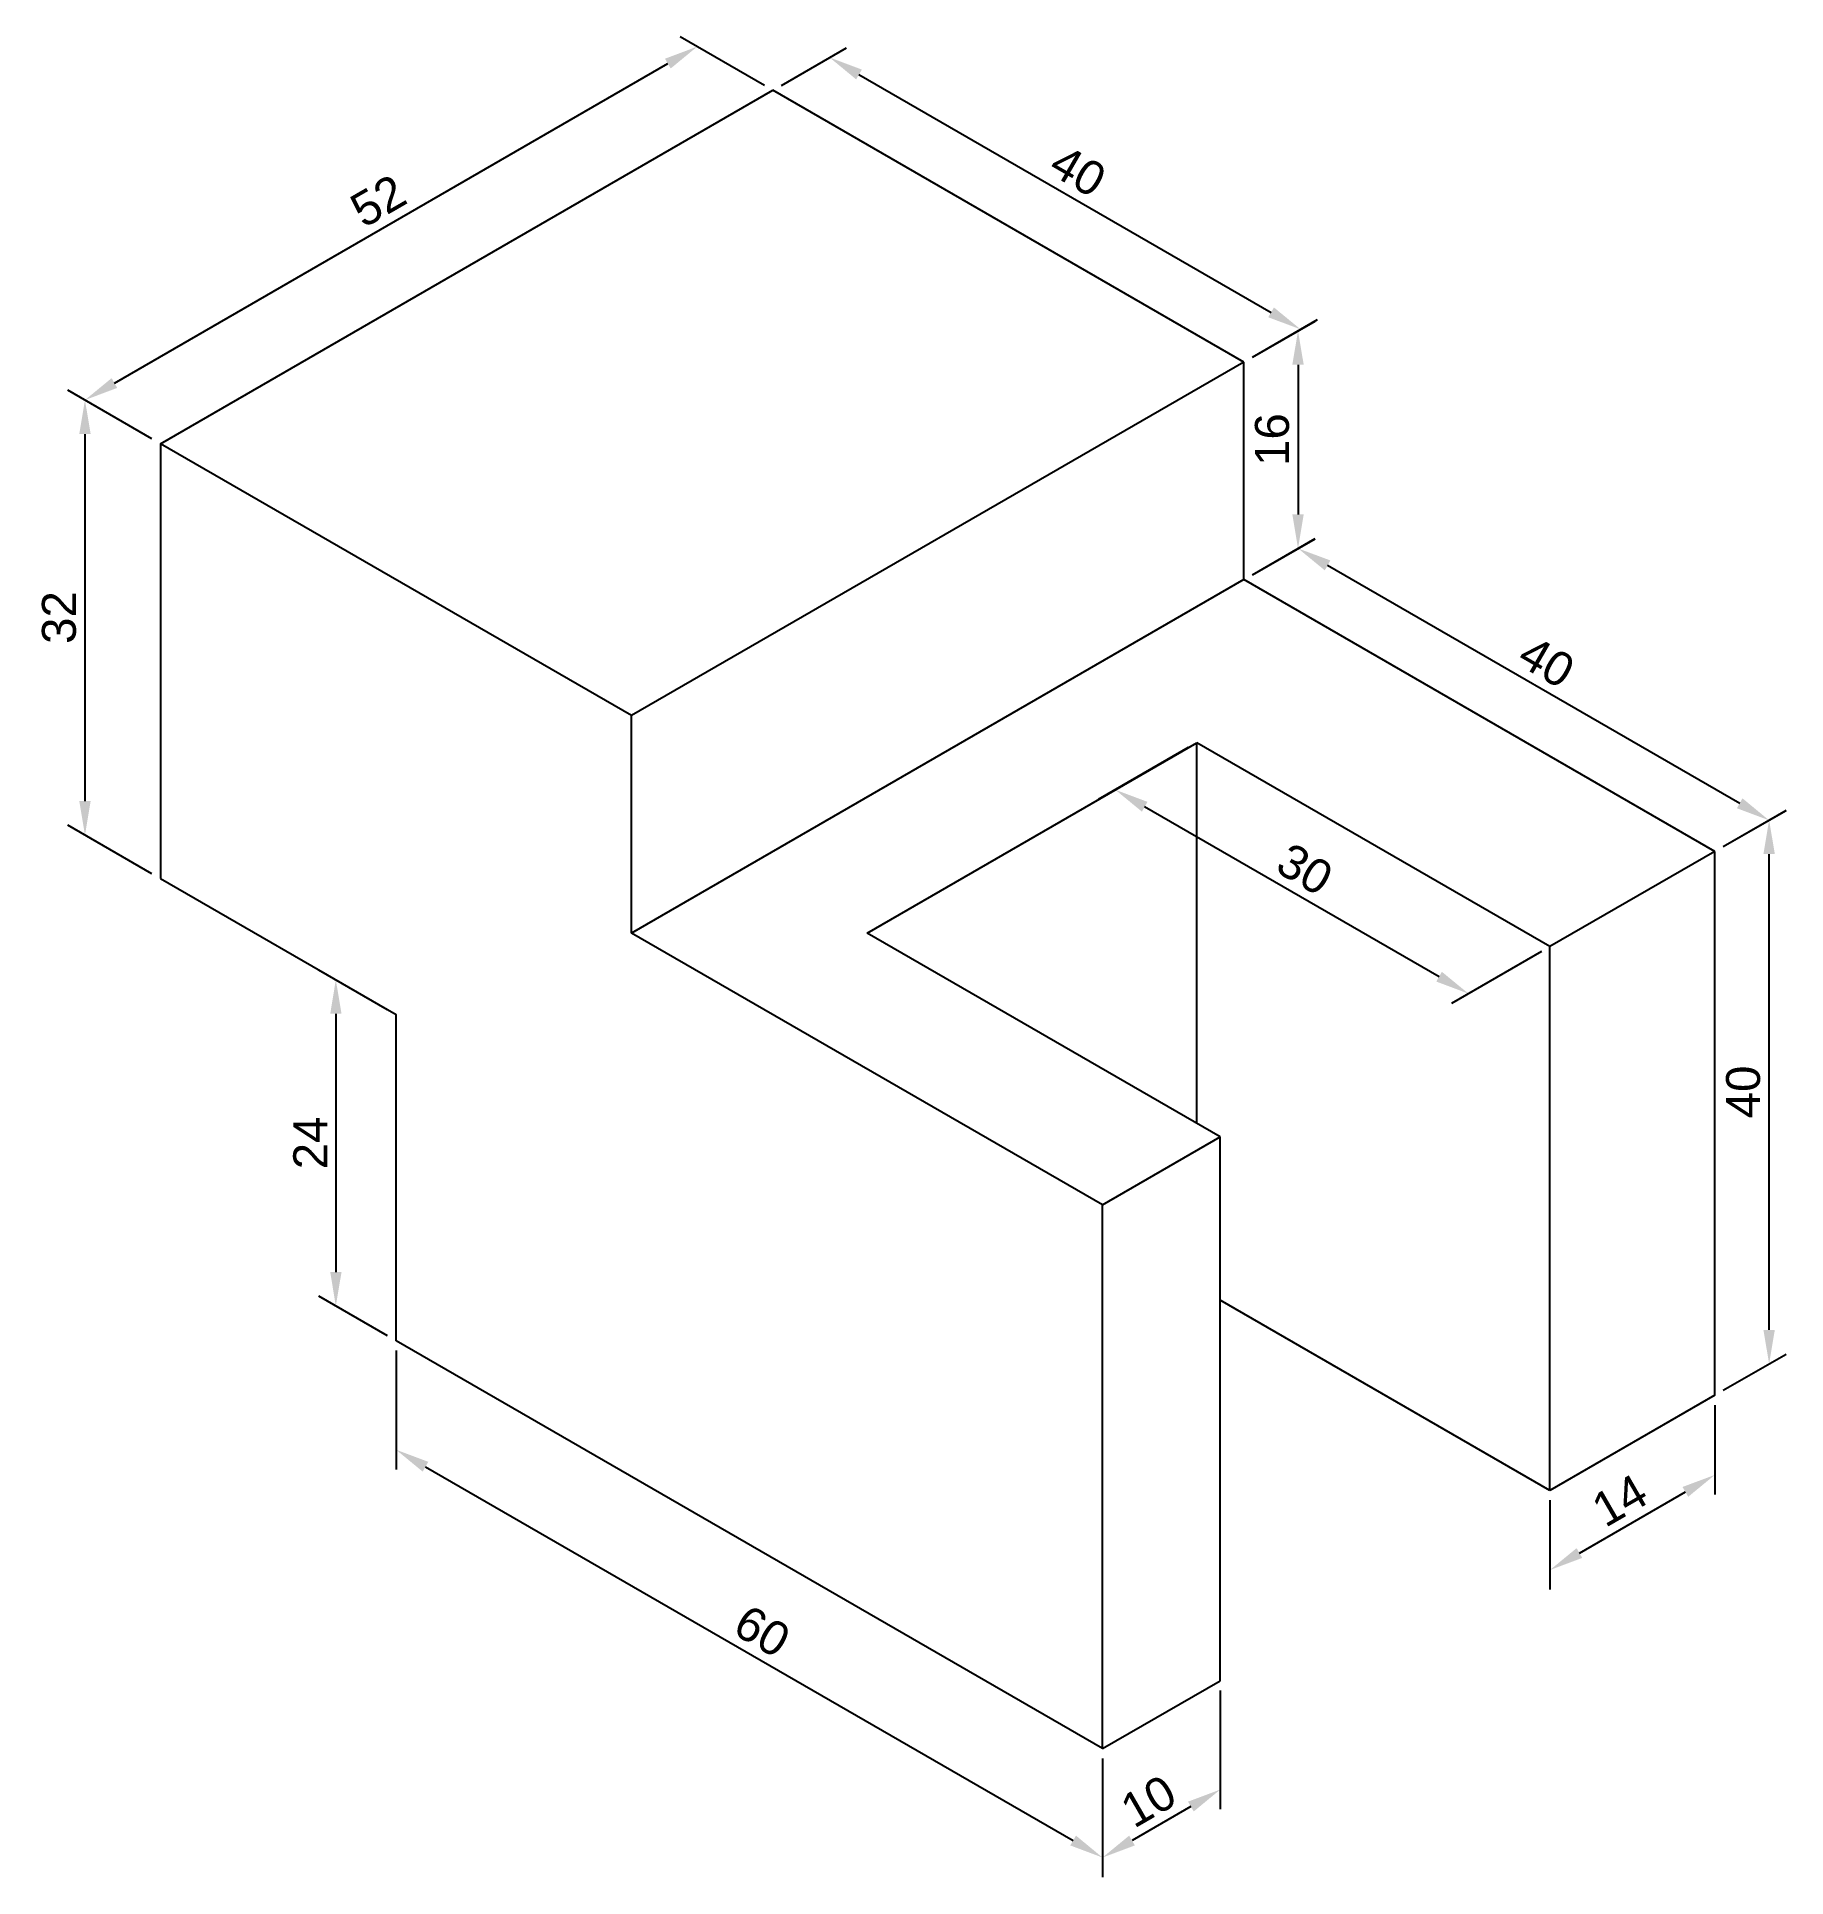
# Model space of a CAD drawing. Header units: millimetres. Extents: x 127 to 256, y 63 to 199.
import ezdxf

# ---------------------------------------------------------------- set-up
doc = ezdxf.new("R2010")
doc.units = ezdxf.units.MM
doc.styles.get("Standard").update_dxf_attribs({"font": 'arial.ttf'})
doc.dimstyles.new('ISO-25', dxfattribs={"dimtxt": 2.5, "dimasz": 2.5, "dimexe": 1.25, "dimexo": 0.625, "dimtad": 1, "dimtxsty": 'Standard', "dimcen": 2.5, "dimadec": 0, "dimazin": 0, "dimtfac": 1, "dimtmove": 0, "dimatfit": 3, "dimfxl": 1, "dimarcsym": 0})

# ---------------------------------------------------------------- blocks, each defined once
blk = doc.blocks.new('*D2')
at = {"color": 0, "lineweight": -2, "transparency": 16777216}
for p, q in [((180.54, 195.12), (174.35, 198.69)), ((132.74, 173.22), (173.44, 196.72)), ((135.5, 169.12), (129.32, 172.69))]:
    blk.add_line(p, q, dxfattribs=at)
at = {"color": 0, "transparency": 16777216}
for points in [[(173.23, 197.08), (173.65, 196.36), (175.6, 197.97)], [(132.53, 173.58), (132.94, 172.86), (130.57, 171.97)]]:
    blk.add_solid(points, dxfattribs=at)
at = {"layer": 'Defpoints', "color": 0, "transparency": 16777216}
for p in [(175.6, 197.97), (181.16, 194.76), (136.13, 168.76)]:
    blk.add_point(p, dxfattribs=at)
at = {"color": 0, "transparency": 16777216, "insert": (152.14, 186.62), "char_height": 2.5, "attachment_point": 5, "rotation": 30}
blk.add_mtext('52', dxfattribs=at)
blk = doc.blocks.new('*D3')
at = {"color": 0, "lineweight": -2, "transparency": 16777216}
for p, q in [((181.79, 195.12), (186.59, 197.89)), ((187.5, 195.92), (217.81, 178.42)), ((216.43, 175.12), (221.23, 177.89))]:
    blk.add_line(p, q, dxfattribs=at)
at = {"color": 0, "transparency": 16777216}
for points in [[(187.71, 196.28), (187.29, 195.56), (185.34, 197.17)], [(218.02, 178.78), (217.6, 178.06), (219.98, 177.17)]]:
    blk.add_solid(points, dxfattribs=at)
at = {"layer": 'Defpoints', "color": 0, "transparency": 16777216}
for p in [(181.16, 194.76), (219.98, 177.17), (215.8, 174.76)]:
    blk.add_point(p, dxfattribs=at)
at = {"color": 0, "transparency": 16777216, "insert": (203.61, 188.82), "char_height": 2.5, "attachment_point": 5, "rotation": 330}
blk.add_mtext('40', dxfattribs=at)
blk = doc.blocks.new('*D4')
at = {"color": 0, "lineweight": -2, "transparency": 16777216}
for p, q in [((135.5, 169.12), (129.32, 172.69)), ((130.57, 169.47), (130.57, 142.47)), ((135.5, 137.12), (129.32, 140.69))]:
    blk.add_line(p, q, dxfattribs=at)
at = {"color": 0, "transparency": 16777216}
for points in [[(130.15, 169.47), (130.99, 169.47), (130.57, 171.97)], [(130.15, 142.47), (130.99, 142.47), (130.57, 139.97)]]:
    blk.add_solid(points, dxfattribs=at)
at = {"layer": 'Defpoints', "color": 0, "transparency": 16777216}
for p in [(136.13, 168.76), (130.57, 139.97), (136.13, 136.76)]:
    blk.add_point(p, dxfattribs=at)
at = {"color": 0, "transparency": 16777216, "insert": (128.67, 155.97), "char_height": 2.5, "attachment_point": 5, "rotation": 90}
blk.add_mtext('32', dxfattribs=at)
blk = doc.blocks.new('*D5')
at = {"color": 0, "lineweight": -2, "transparency": 16777216}
for p, q in [((152.83, 127.12), (147.77, 130.04)), ((149.02, 126.82), (149.02, 107.82)), ((152.83, 103.12), (147.77, 106.04))]:
    blk.add_line(p, q, dxfattribs=at)
at = {"color": 0, "transparency": 16777216}
for points in [[(148.61, 126.82), (149.44, 126.82), (149.02, 129.32)], [(148.61, 107.82), (149.44, 107.82), (149.02, 105.32)]]:
    blk.add_solid(points, dxfattribs=at)
at = {"layer": 'Defpoints', "color": 0, "transparency": 16777216}
for p in [(153.45, 126.76), (149.02, 105.32), (153.45, 102.76)]:
    blk.add_point(p, dxfattribs=at)
at = {"color": 0, "transparency": 16777216, "insert": (147.14, 117.32), "char_height": 2.5, "attachment_point": 5, "rotation": 90}
blk.add_mtext('24', dxfattribs=at)
blk = doc.blocks.new('*D6')
at = {"color": 0, "lineweight": -2, "transparency": 16777216}
for p, q in [((153.45, 102.04), (153.45, 93.3)), ((155.62, 93.5), (203.25, 66)), ((205.41, 72.04), (205.41, 63.3))]:
    blk.add_line(p, q, dxfattribs=at)
at = {"color": 0, "transparency": 16777216}
for points in [[(155.82, 93.86), (155.41, 93.14), (153.45, 94.75)], [(203.46, 66.36), (203.04, 65.64), (205.41, 64.75)]]:
    blk.add_solid(points, dxfattribs=at)
at = {"layer": 'Defpoints', "color": 0, "transparency": 16777216}
for p in [(153.45, 102.76), (205.41, 72.76), (205.41, 64.75)]:
    blk.add_point(p, dxfattribs=at)
at = {"color": 0, "transparency": 16777216, "insert": (180.38, 81.39), "char_height": 2.5, "attachment_point": 5, "rotation": 330}
blk.add_mtext('60', dxfattribs=at)
blk = doc.blocks.new('*D7')
at = {"color": 0, "lineweight": -2, "transparency": 16777216}
for p, q in [((214.07, 77.04), (214.07, 68.3)), ((205.41, 72.04), (205.41, 63.3)), ((211.91, 68.5), (207.58, 66))]:
    blk.add_line(p, q, dxfattribs=at)
at = {"color": 0, "transparency": 16777216}
for points in [[(211.7, 68.86), (212.12, 68.14), (214.07, 69.75)], [(207.37, 66.36), (207.79, 65.64), (205.41, 64.75)]]:
    blk.add_solid(points, dxfattribs=at)
at = {"layer": 'Defpoints', "color": 0, "transparency": 16777216}
for p in [(214.07, 77.76), (205.41, 72.76), (205.41, 64.75)]:
    blk.add_point(p, dxfattribs=at)
at = {"color": 0, "transparency": 16777216, "insert": (208.79, 68.89), "char_height": 2.5, "attachment_point": 5, "rotation": 30}
blk.add_mtext('10', dxfattribs=at)
blk = doc.blocks.new('*D8')
at = {"color": 0, "lineweight": -2, "transparency": 16777216}
for p, q in [((250.45, 98.04), (250.45, 91.46)), ((238.32, 91.04), (238.32, 84.46)), ((240.49, 87.15), (248.28, 91.65))]:
    blk.add_line(p, q, dxfattribs=at)
at = {"color": 0, "transparency": 16777216}
for points in [[(248.07, 92.01), (248.49, 91.29), (250.45, 92.9)], [(240.28, 87.51), (240.69, 86.79), (238.32, 85.9)]]:
    blk.add_solid(points, dxfattribs=at)
at = {"layer": 'Defpoints', "color": 0, "transparency": 16777216}
for p in [(250.45, 98.76), (250.45, 92.9), (238.32, 91.76)]:
    blk.add_point(p, dxfattribs=at)
at = {"color": 0, "transparency": 16777216, "insert": (243.44, 91.03), "char_height": 2.5, "attachment_point": 5, "rotation": 30}
blk.add_mtext('14', dxfattribs=at)
blk = doc.blocks.new('*D9')
at = {"color": 0, "lineweight": -2, "transparency": 16777216}
for p, q in [((251.07, 139.12), (255.69, 141.79)), ((254.44, 103.57), (254.44, 138.57)), ((251.07, 99.12), (255.69, 101.79))]:
    blk.add_line(p, q, dxfattribs=at)
at = {"color": 0, "transparency": 16777216}
for points in [[(254.02, 138.57), (254.86, 138.57), (254.44, 141.07)], [(254.02, 103.57), (254.86, 103.57), (254.44, 101.07)]]:
    blk.add_solid(points, dxfattribs=at)
at = {"layer": 'Defpoints', "color": 0, "transparency": 16777216}
for p in [(254.44, 141.07), (250.45, 138.76), (250.45, 98.76)]:
    blk.add_point(p, dxfattribs=at)
at = {"color": 0, "transparency": 16777216, "insert": (252.54, 121.07), "char_height": 2.5, "attachment_point": 5, "rotation": 90}
blk.add_mtext('40', dxfattribs=at)
blk = doc.blocks.new('*D10')
at = {"color": 0, "lineweight": -2, "transparency": 16777216}
for p, q in [((216.43, 159.12), (221.05, 161.77)), ((252.28, 142.3), (221.97, 159.8)), ((251.07, 139.12), (255.69, 141.77))]:
    blk.add_line(p, q, dxfattribs=at)
at = {"color": 0, "transparency": 16777216}
for points in [[(222.17, 160.17), (221.76, 159.44), (219.8, 161.05)], [(252.48, 142.67), (252.07, 141.94), (254.44, 141.05)]]:
    blk.add_solid(points, dxfattribs=at)
at = {"layer": 'Defpoints', "color": 0, "transparency": 16777216}
for p in [(219.8, 161.05), (215.8, 158.76), (250.45, 138.76)]:
    blk.add_point(p, dxfattribs=at)
at = {"color": 0, "transparency": 16777216, "insert": (238.07, 152.7), "char_height": 2.5, "attachment_point": 5, "rotation": 330}
blk.add_mtext('40', dxfattribs=at)
blk = doc.blocks.new('*D11')
at = {"color": 0, "lineweight": -2, "transparency": 16777216}
for p, q in [((216.43, 175.12), (221.04, 177.78)), ((219.79, 174.56), (219.79, 163.56)), ((216.43, 159.12), (221.04, 161.78))]:
    blk.add_line(p, q, dxfattribs=at)
at = {"color": 0, "transparency": 16777216}
for points in [[(219.37, 174.56), (220.21, 174.56), (219.79, 177.06)], [(219.37, 163.56), (220.21, 163.56), (219.79, 161.06)]]:
    blk.add_solid(points, dxfattribs=at)
at = {"layer": 'Defpoints', "color": 0, "transparency": 16777216}
for p in [(215.8, 174.76), (219.79, 161.06), (215.8, 158.76)]:
    blk.add_point(p, dxfattribs=at)
at = {"color": 0, "transparency": 16777216, "insert": (217.89, 169.06), "char_height": 2.5, "attachment_point": 5, "rotation": 90}
blk.add_mtext('16', dxfattribs=at)
blk = doc.blocks.new('*D12')
at = {"color": 0, "lineweight": -2, "transparency": 16777216}
for p, q in [((211.72, 146.4), (205.1, 142.58)), ((230.16, 129.55), (208.51, 142.05)), ((237.7, 131.4), (231.08, 127.58))]:
    blk.add_line(p, q, dxfattribs=at)
at = {"color": 0, "transparency": 16777216}
for points in [[(208.72, 142.41), (208.31, 141.69), (206.35, 143.3)], [(230.37, 129.91), (229.96, 129.19), (232.33, 128.3)]]:
    blk.add_solid(points, dxfattribs=at)
at = {"layer": 'Defpoints', "color": 0, "transparency": 16777216}
for p in [(212.34, 146.76), (206.35, 143.3), (238.32, 131.76)]:
    blk.add_point(p, dxfattribs=at)
at = {"color": 0, "transparency": 16777216, "insert": (220.29, 137.45), "char_height": 2.5, "attachment_point": 5, "rotation": 330}
blk.add_mtext('30', dxfattribs=at)

msp = doc.modelspace()

# ---------------------------------------------------------------- linework, layer by layer
for p, q in [((136.13, 168.76), (181.163, 194.76)), ((215.804, 174.76), (181.163, 194.76)), ((215.804, 174.76), (170.771, 148.76)), ((215.804, 158.76), (215.804, 174.76)), ((170.771, 148.76), (136.13, 168.76)), ((136.13, 168.76), (136.13, 136.76)), ((215.804, 158.76), (170.771, 132.76)), ((250.445, 138.76), (215.804, 158.76)), ((170.771, 132.76), (170.771, 148.76)), ((188.091, 132.76), (212.34, 146.76)), ((238.321, 131.76), (212.34, 146.76)), ((212.34, 118.76), (212.34, 146.76)), ((250.445, 138.76), (238.321, 131.76)), ((250.445, 98.76), (250.445, 138.76)), ((136.13, 136.76), (153.45, 126.76)), ((205.412, 112.76), (170.771, 132.76)), ((214.072, 117.76), (188.091, 132.76)), ((238.321, 91.76), (238.321, 131.76)), ((153.45, 102.76), (153.45, 126.76)), ((205.412, 112.76), (214.072, 117.76)), ((214.072, 77.76), (214.072, 117.76)), ((205.412, 72.76), (205.412, 112.76)), ((238.321, 91.76), (214.072, 105.76)), ((205.412, 72.76), (153.45, 102.76)), ((250.445, 98.76), (238.321, 91.76)), ((205.412, 72.76), (214.072, 77.76))]:
    msp.add_line(p, q)

# ---------------------------------------------------------------- dimensions: what is measured, and where the dimension line sits
for p1, p2, distance, picture, middle in [((136.13, 168.76), (181.163, 194.76), 5.559, '*D2', (152.137, 186.616)), ((181.163, 194.76), (215.804, 174.76), 4.173, '*D3', (203.607, 188.816)), ((215.804, 174.76), (215.804, 158.76), 3.985, '*D11', (217.888, 169.061)), ((136.13, 168.76), (136.13, 136.76), -5.559, '*D4', (128.669, 155.969)), ((250.445, 138.76), (215.804, 158.76), -3.985, '*D10', (238.071, 152.701)), ((238.321, 131.76), (212.34, 146.76), 5.991, '*D12', (220.29, 137.448)), ((250.445, 98.76), (250.445, 138.76), -3.996, '*D9', (252.54, 121.067)), ((153.45, 126.76), (153.45, 102.76), -4.426, '*D5', (147.145, 117.315)), ((153.45, 102.76), (205.412, 72.76), -6.939, '*D6', (180.382, 81.394)), ((238.321, 91.76), (250.445, 98.76), -5.075, '*D8', (243.443, 91.029)), ((214.072, 77.76), (205.412, 72.76), 6.939, '*D7', (208.791, 68.894))]:
    dim = msp.add_aligned_dim(p1=p1, p2=p2, distance=distance, dimstyle='ISO-25')
    dim.commit()
    dim.dimension.update_dxf_attribs({"geometry": picture, "text_midpoint": middle})

doc.saveas('drawing.dxf')
